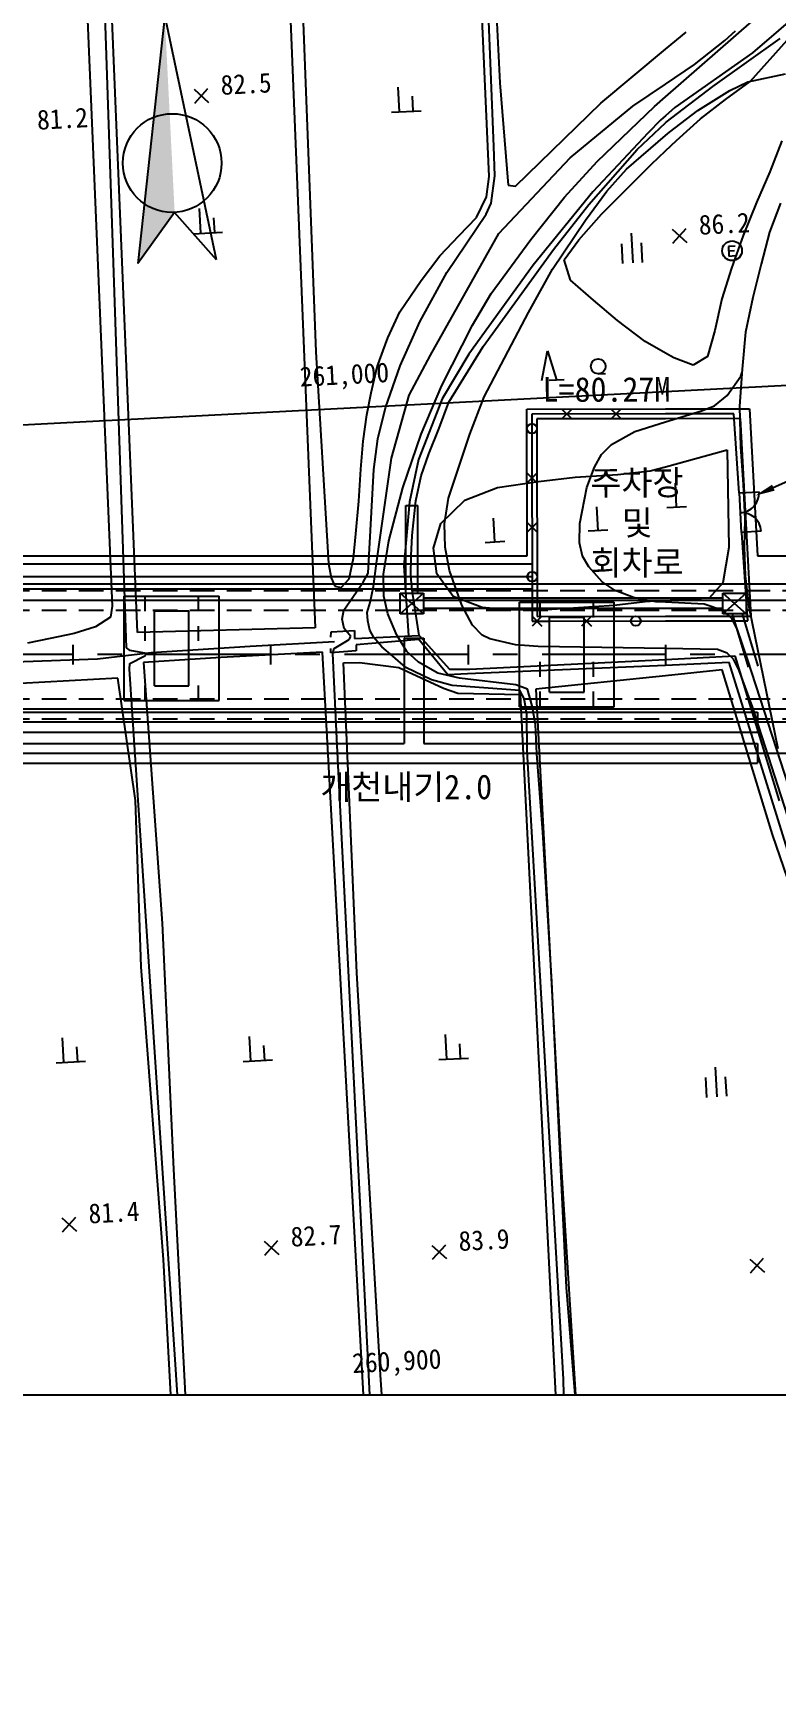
# Model space of a CAD drawing. Header units: millimetres. Extents: x 12262 to 13058, y 1103 to 1809.
# Drawn here: x 12561.5 to 12636.8, y 1364.8 to 1531.3 of the extents above; entities that cross this region are included whole.
import ezdxf
from ezdxf.xclip import XClip

# ---------------------------------------------------------------- set-up
doc = ezdxf.new("R2010")
doc.units = ezdxf.units.MM
doc.header["$LTSCALE"] = 10
doc.header["$MEASUREMENT"] = 0
doc.header["$XCLIPFRAME"] = 2
doc.linetypes.add('CENTER', pattern=[2, 1.25, -0.25, 0.25, -0.25])
doc.linetypes.add('HIDDEN', pattern=[0.375, 0.25, -0.125])
doc.layers.add('TX-PAPR', color=2, linetype='Continuous', plot=False)
doc.layers.add('TZ-BASE', color=253, linetype='Continuous')
doc.layers.add('TZ-CABL', color=4, linetype='Continuous')
doc.styles.add('HANA', font='GulimChe.ttf')
doc.styles.get("Standard").update_dxf_attribs({"font": 'GulimChe.ttf'})
doc.linetypes.add('XXO_LINE', pattern='A,2.5,["X",Standard,S=1,R=0,X=-1,Y=-0.5],5,["X",Standard,S=1,R=0,X=-1,Y=-0.5],5,-0.5,[133,GulimChe.ttf,S=0.5,R=0,X=-0.5,Y=0],-0.5,2.5', length=16)
doc.linetypes.add('ZIGZAG', pattern='A,0.0001,-0.2,[131,ltypeshp.shx,S=0.2,R=0,X=-0.2,Y=0],-0.4,[131,ltypeshp.shx,S=0.2,R=180,X=0.2,Y=0],-0.2', length=0.8001)

# ---------------------------------------------------------------- blocks, each defined once
blk = doc.blocks.new('JD-SGS4SX3S')
at = {"layer": 'TZ-BASE'}
for p, q in [((262.13, 48.42, 83.05), (259.74, 104.15, 83.05)), ((260.9, 104.81, 83.09), (263.21, 57.93, 83.09)), ((240.49, 102.37, 82.22), (244.53, 2.71, 82.22)), ((241.82, 103.2, 83.05), (244.6, 30.68, 83.05)), ((220.05, 98.52, 81.19), (223.98, 4.9, 81.19)), ((226.54, 2.24, 82.22), (222.54, 99.09, 82.22)), ((262.61, 51.47, 83), (261.46, 79.85, 83)), ((225.42, 0.68, 82), (223.07, 70.59, 82)), ((280, 56.5, 85), (290.58, 65.74, 85)), ((294.08, 65.46, 85.43), (288.79, 60.94, 85.43)), ((229.29, 64.77), (226.56, 39.6)), ((234.55, 40), (229.29, 64.77)), ((280, 61.33, 83.09), (282.07, 63.06, 83.09)), ((282.93, 59.76, 84), (286.01, 62.21, 84)), ((284.79, 57.54, 85.43), (291.59, 62.42, 85.43)), ((286.01, 62.21, 84), (287.07, 63.18, 84)), ((288.55, 58.04, 85.65), (292.31, 62.24, 85.65)), ((273.45, 55.86, 83.09), (280, 61.33, 83.09)), ((288.79, 60.94, 85.43), (280.94, 55.4, 85.43)), ((280, 57.79, 84), (282.93, 59.76, 84)), ((288.32, 58.01, 86), (292.13, 58.84, 86)), ((232.26, 57.26, 82.52), (233.74, 55.92, 82.52)), ((232.33, 55.85, 82.52), (233.67, 57.33, 82.52)), ((253.06, 54.98, 83.54), (252.93, 57.48, 83.54)), ((263.21, 57.93, 83.09), (264.08, 47.56, 83.09)), ((276.68, 55.56, 84), (280, 57.79, 84)), ((280.07, 53.94, 85.43), (284.79, 57.54, 85.43)), ((283.26, 55.1, 86), (286.52, 57.13, 86)), ((286.06, 56.23, 85.65), (288.55, 58.04, 85.65)), ((286.52, 57.13, 86), (288.32, 58.01, 86)), ((252.26, 54.94, 83.54), (255.25, 55.09, 83.54)), ((254.46, 55.05, 83.54), (254.38, 56.55, 83.54)), ((264.82, 47.45, 83.09), (273.45, 55.86, 83.09)), ((270.33, 50.32, 84), (276.68, 55.56, 84)), ((273.07, 49.95, 85), (278.87, 55.51, 85)), ((278.87, 55.51, 85), (280, 56.5, 85)), ((280.94, 55.4, 85.43), (280, 54.58, 85.43)), ((280.39, 52.93, 86), (283.26, 55.1, 86)), ((283.53, 54.28, 85.65), (286.06, 56.23, 85.65)), ((277.11, 51.16, 85.43), (280, 53.87, 85.43)), ((279.51, 54.15, 85.43), (278.19, 52.8, 85.43)), ((280, 54.58, 85.43), (279.51, 54.15, 85.43)), ((280, 53.87, 85.43), (280.07, 53.94, 85.43)), ((281.1, 52.08, 85.65), (283.53, 54.28, 85.65)), ((278.19, 52.8, 85.43), (272.63, 46.86, 85.43)), ((276.05, 49.18, 86), (280, 52.59, 86)), ((280, 52.59, 86), (280.39, 52.93, 86)), ((280, 51.02, 85.65), (281.1, 52.08, 85.65)), ((291.77, 52.04, 85.65), (290.55, 48.89, 85.65)), ((262.71, 48.48, 83), (262.61, 51.47, 83)), ((263.11, 42.65, 84), (270.33, 50.32, 84)), ((269.78, 46.32, 85), (273.07, 49.95, 85)), ((272.24, 45.58, 85.43), (277.11, 51.16, 85.43)), ((278.59, 49.67, 85.65), (280, 51.02, 85.65)), ((261.87, 46.35, 83.05), (262.13, 48.42, 83.05)), ((262.36, 45.72, 83), (262.71, 48.48, 83)), ((274.04, 46.93, 86), (276.05, 49.18, 86)), ((275.89, 46.99, 85.65), (278.59, 49.67, 85.65)), ((280, 26.66), (700, 48.59)), ((290.55, 48.89, 85.65), (289.2, 45.78, 85.65)), ((264.08, 47.56, 83.09), (264.82, 47.45, 83.09)), ((272.63, 46.86, 85.43), (266.6, 39.46, 85.43)), ((271.88, 44, 86), (274.04, 46.93, 86)), ((273.5, 44.61, 85.65), (275.89, 46.99, 85.65)), ((232.96, 42.67, 83.18), (232.83, 45.17, 83.18)), ((260.86, 44.27, 83.05), (261.87, 46.35, 83.05)), ((261.83, 44.6, 83), (262.36, 45.72, 83)), ((266.37, 42.06, 85), (269.78, 46.32, 85)), ((268.65, 41.02, 85.43), (272.24, 45.58, 85.43)), ((289.2, 45.78, 85.65), (287.87, 42.45, 85.65)), ((291.62, 45.72, 87.44), (290.51, 42.79, 87.44)), ((230.3, 44.79), (226.56, 39.6)), ((234.55, 40), (230.3, 44.79)), ((234.36, 42.74, 83.18), (234.28, 44.24, 83.18)), ((257.87, 38.69, 83), (261.83, 44.6, 83)), ((259.12, 42.45, 83.05), (260.86, 44.27, 83.05)), ((268.55, 39.04, 86), (271.88, 44, 86)), ((271.22, 42.02, 85.65), (273.5, 44.61, 85.65)), ((232.16, 42.63, 83.18), (235.16, 42.78, 83.18)), ((256.21, 30.33, 84), (263.11, 42.65, 84)), ((257.16, 40.4, 83.05), (259.12, 42.45, 83.05)), ((262.36, 36.56, 85), (266.37, 42.06, 85)), ((269.74, 39.97, 85.65), (271.22, 42.02, 85.65)), ((275.67, 39.62, 86.09), (275.57, 41.62, 86.09)), ((276.52, 42.67, 86.09), (276.67, 39.67, 86.09)), ((277.67, 39.72, 86.09), (277.57, 41.72, 86.09)), ((280.67, 43.09, 86.17), (282.15, 41.75, 86.17)), ((280.74, 41.68, 86.17), (282.08, 43.16, 86.17)), ((287.87, 42.45, 85.65), (286.68, 39.14, 85.65)), ((290.51, 42.79, 87.44), (289.68, 39.56, 87.44)), ((255.25, 37.89, 83.05), (257.16, 40.4, 83.05)), ((261.53, 31.22, 85.43), (268.65, 41.02, 85.43)), ((270.37, 37.92, 85.65), (269.74, 39.97, 85.65)), ((287.04, 41.37, 85.97), (286.37, 41.33, 85.97)), ((286.37, 41.33, 85.97), (286.42, 40.37, 85.97)), ((286.98, 40.88, 85.97), (286.4, 40.85, 85.97)), ((286.42, 40.37, 85.97), (287.09, 40.41, 85.97)), ((255.12, 33.71, 83), (257.87, 38.69, 83)), ((266.6, 39.46, 85.43), (260.07, 30.44, 85.43)), ((266.11, 34.65, 86), (268.55, 39.04, 86)), ((286.68, 39.14, 85.65), (285.69, 36.03, 85.65)), ((289.68, 39.56, 87.44), (288.85, 36.18, 87.44)), ((253.11, 34.73, 83.05), (255.25, 37.89, 83.05)), ((272.69, 35.89, 85.65), (270.37, 37.92, 85.65)), ((260.47, 33.35, 85), (262.36, 36.56, 85)), ((275.12, 33.84, 85.65), (272.69, 35.89, 85.65)), ((285.69, 36.03, 85.65), (285, 32.81, 85.65)), ((288.85, 36.18, 87.44), (288.1, 32.67, 87.44)), ((251.87, 32.07, 83.05), (253.11, 34.73, 83.05)), ((253.13, 29.23, 83), (255.12, 33.71, 83)), ((257.35, 27.24, 85), (260.47, 33.35, 85)), ((261.62, 26.09, 86), (266.11, 34.65, 86)), ((277.95, 31.72, 85.65), (275.12, 33.84, 85.65)), ((250.81, 29.14, 83.05), (251.87, 32.07, 83.05)), ((280, 30.53, 85.65), (277.95, 31.72, 85.65)), ((285, 32.81, 85.65), (284.25, 30.2, 85.65)), ((288.1, 32.67, 87.44), (287.76, 28.91, 87.44)), ((244.6, 30.68, 83.05), (245.87, 9.22, 83.05)), ((254.05, 26.28, 84), (256.21, 30.33, 84)), ((260.07, 30.44, 85.43), (257.37, 25.92, 85.43)), ((258.07, 25.56, 85.43), (261.53, 31.22, 85.43)), ((267.47, 27.75, 82.33), (268.06, 30.78, 82.33)), ((268.06, 30.78, 82.33), (268.97, 27.82, 82.33)), ((280.83, 30.05, 85.65), (280, 30.53, 85.65)), ((282.8, 29.31, 85.65), (280.83, 30.05, 85.65)), ((284.25, 30.2, 85.65), (282.8, 29.31, 85.65)), ((250.18, 26.5, 83.05), (250.81, 29.14, 83.05)), ((251.65, 25, 83), (253.13, 29.23, 83)), ((273.22, 28.44, 82.33), (273.92, 28.48, 82.33)), ((287.76, 28.91, 87.44), (287.49, 25.15, 87.44)), ((287.62, 28.21, 87), (287.74, 28.59, 87)), ((0, 12.04), (280, 26.66)), ((255.25, 22.32, 85), (257.35, 27.24, 85)), ((268.22, 27.79, 82.33), (269.72, 27.86, 82.33)), ((286.25, 26.23, 87), (287.62, 28.21, 87)), ((249.77, 24.29, 83.05), (250.18, 26.5, 83.05)), ((250.86, 21.86, 83), (251.65, 25, 83)), ((252.25, 19.88, 84), (254.05, 26.28, 84)), ((257.37, 25.92, 85.43), (254.99, 19.76, 85.43)), ((257.08, 22.92, 85.43), (258.07, 25.56, 85.43)), ((260.2, 22.34, 86), (261.62, 26.09, 86)), ((283.65, 24.69, 87), (284.95, 25.2, 87)), ((284.95, 25.2, 87), (286.25, 26.23, 87)), ((287.49, 25.15, 87.44), (287.58, 21.02, 87.44)), ((249.4, 21.63, 83.05), (249.77, 24.29, 83.05)), ((265.95, 24.87), (280, 24.89)), ((265.95, 24.87), (280, 24.89)), ((265.98, 10), (265.95, 24.87)), ((265.98, 10), (265.95, 24.87)), ((280, 23.89), (266.96, 23.87)), ((266.96, 23.87), (266.99, 3.87)), ((269.5, 23.87), (270.5, 24.87)), ((270.5, 23.87), (269.5, 24.87)), ((274.5, 23.87), (275.5, 24.88)), ((275.5, 23.88), (274.5, 24.87)), ((276.89, 22.61, 87), (280, 23.56, 87)), ((280, 24.89), (288.49, 24.9)), ((280, 24.89), (288.49, 24.9)), ((280, 23.56, 87), (283.65, 24.69, 87)), ((287.55, 23.9), (280, 23.89)), ((287.55, 23.9), (288.63, 3.9)), ((288.49, 24.9), (289.3, 10)), ((288.49, 24.9), (289.3, 10)), ((250.48, 18.74, 83), (250.86, 21.86, 83)), ((253.41, 16.89, 85), (255.25, 22.32, 85)), ((256.04, 20.34, 85.43), (257.08, 22.92, 85.43)), ((258.02, 15.85, 86), (260.2, 22.34, 86)), ((274.54, 21.29, 87), (276.89, 22.61, 87)), ((249.15, 18.78, 83.05), (249.4, 21.63, 83.05)), ((255.25, 18.1, 85.43), (256.04, 20.34, 85.43)), ((272.8, 18.99, 87), (273.53, 20.27, 87)), ((273.53, 20.27, 87), (274.54, 21.29, 87)), ((280, 19.03, 87.3), (286.23, 20.75, 87.3)), ((286.23, 20.75, 87.3), (286.42, 10.83, 87.3)), ((287.58, 21.02, 87.44), (287.84, 17.24, 87.44)), ((290.91, 16.91, 82.33), (301.26, 21.52, 82.33)), ((248.94, 15.54, 83.05), (249.15, 18.78, 83.05)), ((249.89, 8.24, 83), (250.48, 18.74, 83)), ((250.72, 9.25, 84), (252.25, 19.88, 84)), ((254.99, 19.76, 85.43), (254.07, 15.46, 85.43)), ((266.98, 17.39), (265.98, 18.39)), ((266.98, 18.39), (265.98, 17.39)), ((272.02, 16.92, 87), (272.8, 18.99, 87)), ((275.17, 18.24, 87.3), (278.45, 18.6, 87.3)), ((278.45, 18.6, 87.3), (280, 19.03, 87.3)), ((251.98, 11.53, 85), (253.41, 16.89, 85)), ((254.7, 15.57, 85.43), (255.25, 18.1, 85.43)), ((259.67, 15.64, 87.3), (262.98, 16.91, 87.3)), ((262.98, 16.91, 87.3), (267.13, 17.54, 87.3)), ((267.13, 17.54, 87.3), (270.86, 17.97, 87.3)), ((270.86, 17.97, 87.3), (275.17, 18.24, 87.3)), ((271.31, 13.27, 87), (272.02, 16.92, 87)), ((281.12, 14.96, 87.64), (280.99, 17.35, 87.64)), ((287.84, 17.24, 87.44), (288.03, 13.73, 87.44)), ((248.64, 12.24, 83.05), (248.94, 15.54, 83.05)), ((254.07, 15.46, 85.43), (253.51, 8.98, 85.43)), ((253.7, 6.23), (253.7, 15.11)), ((253.7, 15.11), (254.92, 15.11)), ((254.33, 12.07, 85.43), (254.7, 15.57, 85.43)), ((254.92, 6.23), (254.92, 15.11)), ((257.24, 13.29, 87.3), (259.67, 15.64, 87.3)), ((257.61, 13.24, 86), (258.02, 15.85, 86)), ((280.12, 14.9, 87.64), (282.12, 15.01, 87.64)), ((287.47, 16.37, 82.33), (289.47, 16.48, 82.33)), ((287.69, 12.38, 82.33), (287.47, 16.37, 82.33)), ((262.72, 11.41, 86.85), (262.59, 13.81, 86.85)), ((266.99, 12.39), (265.99, 13.39)), ((266.99, 13.39), (265.99, 12.39)), ((273.17, 12.58, 87.52), (273.05, 14.98, 87.52)), ((288.03, 13.73, 87.44), (287.97, 10.88, 87.44)), ((248.41, 9.75, 83.05), (248.64, 12.24, 83.05)), ((254.25, 10, 85.43), (254.33, 12.07, 85.43)), ((256.52, 10.76, 87.3), (257.24, 13.29, 87.3)), ((257.69, 10.87, 86), (257.61, 13.24, 86)), ((271.27, 11.33, 87), (271.31, 13.27, 87)), ((272.17, 12.53, 87.52), (274.17, 12.63, 87.52)), ((289.69, 12.49, 82.33), (287.69, 12.38, 82.33)), ((288.34, 3.42), (287.73, 12.34)), ((0, 10), (265.98, 10)), ((0, 10), (265.98, 10)), ((251.44, 8.13, 85), (251.98, 11.53, 85)), ((254.22, 7.99, 85.43), (254.25, 10, 85.43)), ((256.84, 8.18, 87.3), (256.52, 10.76, 87.3)), ((258.14, 8.5, 86), (257.69, 10.87, 86)), ((261.72, 11.36, 86.85), (263.72, 11.47, 86.85)), ((271.58, 9.95, 87), (271.27, 11.33, 87)), ((286.42, 10.83, 87.3), (285.81, 7.27, 87.3)), ((287.97, 10.88, 87.44), (288.05, 7.98, 87.44)), ((289.3, 10), (347.4, 10)), ((289.3, 10), (347.4, 10)), ((266.49, 9.14), (125.89, 9.14)), ((245.87, 9.22, 83.05), (246.15, 7.78, 83.05)), ((247.98, 7.67, 83.05), (248.41, 9.75, 83.05)), ((250.42, 6.91, 84), (250.72, 9.25, 84)), ((253.51, 8.98, 85.43), (253.99, 1.89, 85.43)), ((259.38, 5, 86), (258.14, 8.5, 86)), ((272.23, 8.87, 87), (271.58, 9.95, 87)), ((273.59, 7.36, 87), (272.23, 8.87, 87)), ((0, 7.15), (280, 7.16)), ((266.5, 7.87), (125.89, 7.87)), ((246.15, 7.78, 83.05), (246.5, 6.92, 83.05)), ((246.5, 6.92, 83.05), (247.17, 6.8, 83.05)), ((247.17, 6.8, 83.05), (247.98, 7.67, 83.05)), ((247.44, 4.51, 83), (249.4, 7.32, 83)), ((249.4, 7.32, 83), (249.89, 8.24, 83)), ((250.08, 5.28, 84), (250.42, 6.91, 84)), ((251.47, 5.92, 85), (251.44, 8.13, 85)), ((254.34, 6.53, 85.43), (254.22, 7.99, 85.43)), ((258.51, 5.87, 87.3), (256.84, 8.18, 87.3)), ((274.9, 6.5, 87), (273.59, 7.36, 87)), ((280, 7.16), (346, 7.16)), ((285.81, 7.27, 87.3), (284.43, 5.71, 87.3)), ((288.05, 7.98, 87.44), (288.44, 4.82, 87.44)), ((266.5, 6.61), (125.89, 6.61)), ((225.2, -4.67), (225.2, 5.93)), ((225.2, 5.93), (234.8, 5.93)), ((227.3, 4.38), (227.3, 5.93)), ((232.7, 4.38), (232.7, 5.93)), ((234.8, -4.67), (234.8, 5.93)), ((249.8, 4.25, 84), (250.08, 5.28, 84)), ((251.88, 4.14, 85), (251.47, 5.92, 85)), ((253.14, 6.23), (255.48, 4.13)), ((253.14, 4.13), (255.48, 6.23)), ((253.14, 6.23), (255.48, 6.23)), ((253.14, 4.13), (253.14, 6.23)), ((255.07, 1.94, 85.43), (254.34, 6.53, 85.43)), ((255.48, 6.23), (255.48, 4.13)), ((285.81, 5.71), (255.48, 5.71)), ((261.44, 4.78, 87.3), (258.51, 5.87, 87.3)), ((260.46, 2.98, 86), (259.38, 5, 86)), ((265.2, 5.3), (274.8, 5.3)), ((265.2, -5.3), (265.2, 5.3)), ((267.3, 3.75), (267.3, 5.3)), ((272.7, 3.75), (272.7, 5.3)), ((277.92, 5.34, 87.3), (274.78, 4.96, 87.3)), ((274.8, -5.3), (274.8, 5.3)), ((276.76, 5.78, 87), (274.9, 6.5, 87)), ((279.03, 5.33, 87), (276.76, 5.78, 87)), ((280, 5.48, 87.3), (277.92, 5.34, 87.3)), ((280, 5.29, 87), (279.03, 5.33, 87)), ((281.39, 5.58, 87.3), (280, 5.48, 87.3)), ((283.9, 5.09, 87), (280, 5.29, 87)), ((284.43, 5.71, 87.3), (281.39, 5.58, 87.3)), ((285.8, 4.47, 87), (283.9, 5.09, 87)), ((285.81, 4.13), (288.15, 6.23)), ((285.81, 6.23), (288.15, 4.13)), ((285.81, 6.23), (288.15, 6.23)), ((285.81, 4.13), (285.81, 6.23)), ((288.15, 6.23), (288.15, 4.13)), ((223.8, 3.8, 81.19), (222.3, 2.81, 81.19)), ((223.98, 4.9, 81.19), (223.8, 3.8, 81.19)), ((228.25, -3.17), (228.25, 4.43)), ((228.25, 4.43), (231.75, 4.43)), ((231.75, -3.17), (231.75, 4.43)), ((247.27, 3.6, 83), (247.44, 4.51, 83)), ((247.45, 2.64, 83), (247.27, 3.6, 83)), ((249.85, 3.4, 84), (249.8, 4.25, 84)), ((250.06, 2.46, 84), (249.85, 3.4, 84)), ((252.8, 1.96, 85), (251.88, 4.14, 85)), ((255.48, 4.13), (253.14, 4.13)), ((285.81, 4.65), (255.48, 4.65)), ((264.01, 4.54, 87.3), (261.44, 4.78, 87.3)), ((267.96, 4.53, 87.3), (264.01, 4.54, 87.3)), ((267.49, 3.89), (266.49, 2.88)), ((266.49, 3.88), (267.49, 2.89)), ((266.99, 3.87), (280, 3.89)), ((270.67, 4.69, 87.3), (267.96, 4.53, 87.3)), ((268.25, 3.8), (271.75, 3.8)), ((268.25, -3.8), (268.25, 3.8)), ((274.78, 4.96, 87.3), (270.67, 4.69, 87.3)), ((272.49, 3.89), (271.49, 2.89)), ((271.49, 3.89), (272.49, 2.89)), ((271.75, -3.8), (271.75, 3.8)), ((280, 3.89), (288.63, 3.9)), ((280, 3.41), (288.34, 3.42)), ((286.68, 3.72, 87), (285.8, 4.47, 87)), ((288.15, 4.13), (285.81, 4.13)), ((287.25, 2.6, 87), (286.68, 3.72, 87)), ((286.75, 4.13), (288.37, -1.28)), ((287.75, 4.13), (289.34, -1.18)), ((288.44, 4.82, 85.26), (291.35, -9.51, 85.26)), ((220.13, 2.13, 81.19), (217.7, 1.61, 81.19)), ((222.3, 2.81, 81.19), (220.13, 2.13, 81.19)), ((244.53, 2.71, 82.22), (226.54, 2.24, 82.22)), ((227.3, 1.38), (227.3, 2.88)), ((232.7, 1.38), (232.7, 2.88)), ((246.12, 1.76, 85.22), (246.13, 2.3, 85.22)), ((246.13, 2.3, 85.22), (248.5, 2.42, 85.22)), ((248.15, 1.84, 83), (247.45, 2.64, 83)), ((247.97, 1.51, 83), (248.15, 1.84, 83)), ((248.5, 2.42, 85.22), (248.52, 1.64, 85.22)), ((248.52, 1.64, 85.22), (255.07, 1.94, 85.22)), ((250.46, 1.73, 84), (250.06, 2.46, 84)), ((251.29, 0.79, 84), (250.46, 1.73, 84)), ((253.82, 0.31, 85), (252.8, 1.96, 85)), ((253.54, 1.67), (253.54, -9)), ((253.54, 1.67), (255.54, 1.67)), ((255.07, 1.94, 85.22), (258.11, -1.49, 85.22)), ((255.54, 1.67), (255.54, -9)), ((261.44, 1.95, 86), (260.46, 2.98, 86)), ((262.22, 1.6, 86), (261.44, 1.95, 86)), ((288.33, -0.57, 87), (287.25, 2.6, 87)), ((217.7, 1.61, 81.19), (215.4, 1.17, 81.19)), ((220, 1), (220, -1)), ((222.48, -0.43), (227.91, 0.21)), ((225.78, 0.4, 82), (225.42, 0.68, 82)), ((227.46, 0.11, 82), (225.78, 0.4, 82)), ((227.28, -0.14, 82), (227.46, 0.11, 82)), ((227.91, 0.21), (237.95, 0.86)), ((245.27, 0.24, 82.96), (234.97, -0.31, 82.96)), ((237.95, 0.86), (246.49, 1.33)), ((240, 1), (240, -1)), ((250.85, -101.12, 82.96), (245.27, 0.24, 82.96)), ((246.1, 0.19, 83.54), (246.11, 0.62, 83.54)), ((248.68, 0.37, 83.54), (246.1, 0.19, 83.54)), ((246.33, 0.1, 83), (246.46, 0.6, 83)), ((246.75, -9.22, 83), (246.33, 0.1, 83)), ((246.46, 0.6, 83), (247.97, 1.51, 83)), ((255.03, 1.53, 83.54), (248.68, 1, 83.54)), ((248.68, 1, 83.54), (248.68, 0.37, 83.54)), ((252.39, -0.17, 84), (251.29, 0.79, 84)), ((254.98, -0.76, 85), (253.82, 0.31, 85)), ((257.97, -2.06, 83.54), (255.03, 1.53, 83.54)), ((260, 1), (260, -1)), ((264.8, 1, 86), (262.22, 1.6, 86)), ((267.09, 0.8, 86), (264.8, 1, 86)), ((280, 0.6, 86), (267.09, 0.8, 86)), ((280, 1), (280, -1)), ((280, 1), (280, -1)), ((285.25, 0.52, 86), (280, 0.6, 86)), ((286.24, 0.15, 86), (285.25, 0.52, 86)), ((286.87, -0.47, 86), (286.24, 0.15, 86)), ((208.11, -0.96), (222.48, -0.43)), ((225.73, -1.47, 82), (225.75, -0.91, 82)), ((232.45, -103.48, 82), (225.73, -1.47, 82)), ((225.75, -0.91, 82), (227.28, -0.14, 82)), ((234.97, -0.31, 82.96), (227.16, -0.82, 82.96)), ((227.16, -0.82, 82.96), (229.02, -27.22, 82.96)), ((247.38, -0.83, 84.14), (249.02, -0.81, 84.14)), ((248.76, -32.25, 84.14), (247.38, -0.83, 84.14)), ((249.02, -0.81, 84.14), (252.98, -1.3, 84.14)), ((253.7, -1.31, 84), (252.39, -0.17, 84)), ((252.98, -1.3, 84.14), (257.53, -3.42, 84.14)), ((256.3, -2.55, 84), (253.7, -1.31, 84)), ((256.94, -1.87, 85), (254.98, -0.76, 85)), ((258.11, -1.49, 85.22), (260.2, -1.47, 85.22)), ((280, -1.1, 85.22), (259.94, -1.97, 85.22)), ((260.2, -1.47, 85.46), (280, -0.49, 85.46)), ((267.3, -2.25), (267.3, -0.75)), ((272.7, -2.25), (272.7, -0.75)), ((280, -0.49, 85.46), (287.02, -0.14, 85.46)), ((286.43, -0.82, 85.22), (280, -1.1, 85.22)), ((285.72, -1.54, 85.1), (280, -2.14, 85.1)), ((290.84, -18.22, 85.1), (285.72, -1.54, 85.1)), ((293.17, -22.39, 85.22), (286.43, -0.82, 85.22)), ((287.45, -1.6, 86), (286.87, -0.47, 86)), ((287.02, -0.14, 85.46), (291.49, -14.81, 85.46)), ((288.8, -5.29, 86), (287.45, -1.6, 86)), ((304.09, -49.32, 87), (288.33, -0.57, 87)), ((224.53, -2.4, 81.41), (207.84, -3.29, 81.41)), ((226.33, -14.77, 81.41), (224.53, -2.4, 81.41)), ((227.3, -4.67), (227.3, -3.12)), ((228.25, -3.17), (231.75, -3.17)), ((232.7, -4.67), (232.7, -3.12)), ((258.38, -3.14, 84), (256.3, -2.55, 84)), ((259.13, -2.4, 85), (256.94, -1.87, 85)), ((259.94, -1.97, 83.54), (257.97, -2.06, 83.54)), ((265.24, -3.65, 84), (258.38, -3.14, 84)), ((264.85, -3.08, 85), (259.13, -2.4, 85)), ((266.01, -3.5, 85), (264.85, -3.08, 85)), ((280, -2.14, 85.1), (266.87, -3.51, 85.1)), ((225.2, -4.67), (234.8, -4.67)), ((257.53, -3.42, 84.14), (258.97, -3.92, 84.14)), ((258.97, -3.92, 84.14), (265.27, -4.06, 84.14)), ((265.68, -4.44, 84), (265.24, -3.65, 84)), ((265.27, -4.06, 84.14), (270.23, -101.73, 84.14)), ((265.95, -6.04, 84), (265.68, -4.44, 84)), ((266.5, -5.18, 85), (266.01, -3.5, 85)), ((266.87, -3.51, 85.1), (269.47, -52.47, 85.1)), ((267.3, -5.3), (267.3, -3.75)), ((268.25, -3.8), (271.75, -3.8)), ((272.7, -5.3), (272.7, -3.75)), ((0, -5.85), (253.56, -5.85)), ((253.56, -5.85), (289.31, -5.85)), ((265.2, -5.3), (274.8, -5.3)), ((266, -9.78, 84), (265.95, -6.04, 84)), ((266.82, -7.1, 85), (266.5, -5.18, 85)), ((296.59, -29.55, 86), (288.8, -5.29, 86)), ((289.31, -5.85), (289.31, -7.85)), ((280, -6.84), (0, -6.85)), ((0, -7.85), (289.31, -7.85)), ((266.97, -10.06, 85), (266.82, -7.1, 85)), ((346, -6.83), (280, -6.84)), ((125.58, -9), (253.54, -9)), ((250.96, -92.86, 83), (246.75, -9.22, 83)), ((255.54, -9), (280, -9)), ((269.66, -73.41, 84), (266, -9.78, 84)), ((280, -9), (289.3, -9)), ((289.3, -9), (289.3, -11)), ((0, -10), (280, -10)), ((0, -10), (280, -10)), ((125.7, -11), (280, -11)), ((267.57, -17.99, 85), (266.97, -10.06, 85)), ((280, -10), (345.53, -10)), ((280, -10), (345.53, -10)), ((280, -11), (289.3, -11)), ((226.92, -31.63, 81.41), (226.33, -14.77, 81.41)), ((268.48, -33.15, 85), (267.57, -17.99, 85)), ((295.94, -33.21, 85.1), (290.84, -18.22, 85.1)), ((229.02, -27.22, 82.96), (230.18, -52.13, 82.96)), ((229.16, -61.29, 81.41), (226.92, -31.63, 81.41)), ((251.15, -72.96, 84.14), (248.76, -32.25, 84.14)), ((269.96, -64.1, 85), (268.48, -33.15, 85)), ((219.09, -41.32, 81.45), (218.96, -38.82, 81.45)), ((220.49, -41.25, 81.45), (220.41, -39.75, 81.45)), ((238.02, -41.18, 82.48), (237.89, -38.69, 82.48)), ((239.42, -41.11, 82.48), (239.34, -39.61, 82.48)), ((257.85, -40.99, 83.67), (257.72, -38.49, 83.67)), ((259.24, -40.92, 83.67), (259.17, -39.42, 83.67)), ((218.29, -41.36, 81.45), (221.29, -41.2, 81.45)), ((237.22, -41.22, 82.48), (240.22, -41.07, 82.48)), ((257.05, -41.03, 83.67), (260.04, -40.87, 83.67)), ((284.19, -44.86, 84.8), (284.09, -42.86, 84.8)), ((285.03, -41.81, 84.8), (285.19, -44.8, 84.8)), ((286.19, -44.75, 84.8), (286.08, -42.76, 84.8)), ((230.18, -52.13, 82.96), (231.61, -80.1, 82.96)), ((269.47, -52.47, 85.1), (272.53, -101.79, 85.1)), ((218.88, -57.06, 81.4), (220.36, -58.4, 81.4)), ((218.95, -58.47, 81.4), (220.29, -56.99, 81.4)), ((239.35, -59.42, 82.67), (240.84, -60.76, 82.67)), ((239.43, -60.83, 82.67), (240.76, -59.34, 82.67)), ((256.35, -59.85, 83.93), (257.83, -61.19, 83.93)), ((256.42, -61.26, 83.93), (257.76, -59.78, 83.93)), ((231.44, -102.17, 81.41), (229.16, -61.29, 81.41)), ((288.52, -61.23, 85.26), (290, -62.57, 85.26)), ((288.59, -62.64, 85.26), (289.93, -61.15, 85.26)), ((272.98, -100.97, 85), (269.96, -64.1, 85)), ((253.15, -102.47, 84.14), (251.15, -72.96, 84.14)), ((270.09, -87.67, 84), (269.66, -73.41, 84))]:
    blk.add_line(p, q, dxfattribs=at)
at = {"layer": 'TZ-BASE', "ltscale": 0.2}
for p, q in [((280, 24.38), (266.47, 24.36)), ((266.47, 24.36), (266.5, 3.38)), ((266.5, 3.38), (268.25, 3.39)), ((268.25, 3.39), (280, 3.41))]:
    blk.add_line(p, q, dxfattribs=at)
at = {"layer": 'TZ-BASE', "linetype": 'XXO_LINE', "ltscale": 0.2}
for p, q in [((286.92, 24.39), (280, 24.38)), ((287.46, 16.35), (286.92, 24.39))]:
    blk.add_line(p, q, dxfattribs=at)
at = {"layer": 'TZ-BASE', "linetype": 'CENTER', "flags": 128}
blk.add_lwpolyline([(700, 0), (280, 0), (0, 0)], dxfattribs=at)
at = {"layer": 'TZ-BASE'}
for centre, radius in [((230.05, 49.79), 5), ((286.73, 40.9, 85.97), 1), ((273.18, 29.19, 82.33), 0.75), ((266.47, 22.89), 0.5), ((266.5, 7.89), 0.5), ((276.99, 3.4), 0.5)]:
    blk.add_circle(centre, radius, dxfattribs=at)
for centre, start, end in [((287.47, 16.37, 82.33), 273.0939, 3.2476), ((287.69, 12.38, 82.33), 3.2476, 93.2476)]:
    blk.add_arc(centre, 2, start, end, dxfattribs=at)
for points in [[(230.3, 44.79), (229.29, 64.77), (226.56, 39.6)], [(291.05, 16.6, 82.33), (289.09, 16.1, 82.33), (290.78, 17.21, 82.33)]]:
    blk.add_solid(points, dxfattribs=at)
at = {"layer": 'TZ-BASE', "style": 'HANA'}
for s, height, rotation, p in [('82.5', 2, 2.9893, (235, 56.69, 82.52)), ('81.2', 2, 2.9893, (216.41, 53.16, 81.23)), ('86.2', 2, 2.9893, (283.41, 42.52, 86.17)), ('261,000', 2, 2.9893, (243.02, 27.14)), ('L=80.27M', 2.5, 0.0946, (267.56, 25.6)), ('주차장', 2.5, 0.0946, (272.4, 16.15)), ('및', 2.5, 0.0946, (275.57, 12.1)), ('회차로', 2.5, 0.0946, (272.41, 8.05)), ('개천내기2.0', 2.5, 0.0946, (245.05, -14.68)), ('81.4', 2, 2.9893, (221.62, -57.63, 81.4)), ('82.7', 2, 2.9893, (242.09, -59.98, 82.67)), ('83.9', 2, 2.9893, (259.09, -60.42, 83.93)), ('260,900', 2, 2.9893, (248.32, -72.79))]:
    blk.add_text(s, height=height, rotation=rotation, dxfattribs=at).set_placement(p)

msp = doc.modelspace()

# ---------------------------------------------------------------- linework, layer by layer
at = {"layer": 'TX-PAPR', "flags": 128}
msp.add_lwpolyline([(13045.6, 1543.33), (12345.6, 1543.33), (12345.6, 1393.33), (13045.6, 1393.33)], close=True, dxfattribs=at)
at = {"layer": 'TZ-CABL', "linetype": 'HIDDEN'}
for points in [[(12502.44, 1474.83), (12704.75, 1474.83)], [(12502.7, 1473.83), (12704.5, 1473.83)], [(12502.44, 1472.83), (12704.75, 1472.83)]]:
    msp.add_lwpolyline(points, dxfattribs=at)
at = {"layer": 'TZ-CABL', "linetype": 'ZIGZAG', "ltscale": 0.5}
msp.add_lwpolyline([(12502.7, 1473.83), (12704.5, 1473.83)], dxfattribs=at)
at = {"layer": 'TZ-CABL', "linetype": 'HIDDEN', "elevation": -271.25}
for points in [[(12502.45, 1463.83), (12704.76, 1463.83)], [(12502.45, 1461.83), (12704.76, 1461.83)], [(12502.71, 1462.83), (12704.51, 1462.83)]]:
    msp.add_lwpolyline(points, dxfattribs=at)
at = {"layer": 'TZ-CABL', "linetype": 'ZIGZAG', "ltscale": 0.5, "elevation": -271.25}
msp.add_lwpolyline([(12502.71, 1462.83), (12704.51, 1462.83)], dxfattribs=at)

# ---------------------------------------------------------------- block references
at = {"layer": 'TZ-BASE'}
ref = msp.add_blockref('JD-SGS4SX3S', (12345.6, 1468.33), dxfattribs=at)
XClip(ref).set_block_clipping_path([(0, -75.0000000001), (700.0000000116, 74.9999999999)])

doc.saveas('drawing.dxf')
